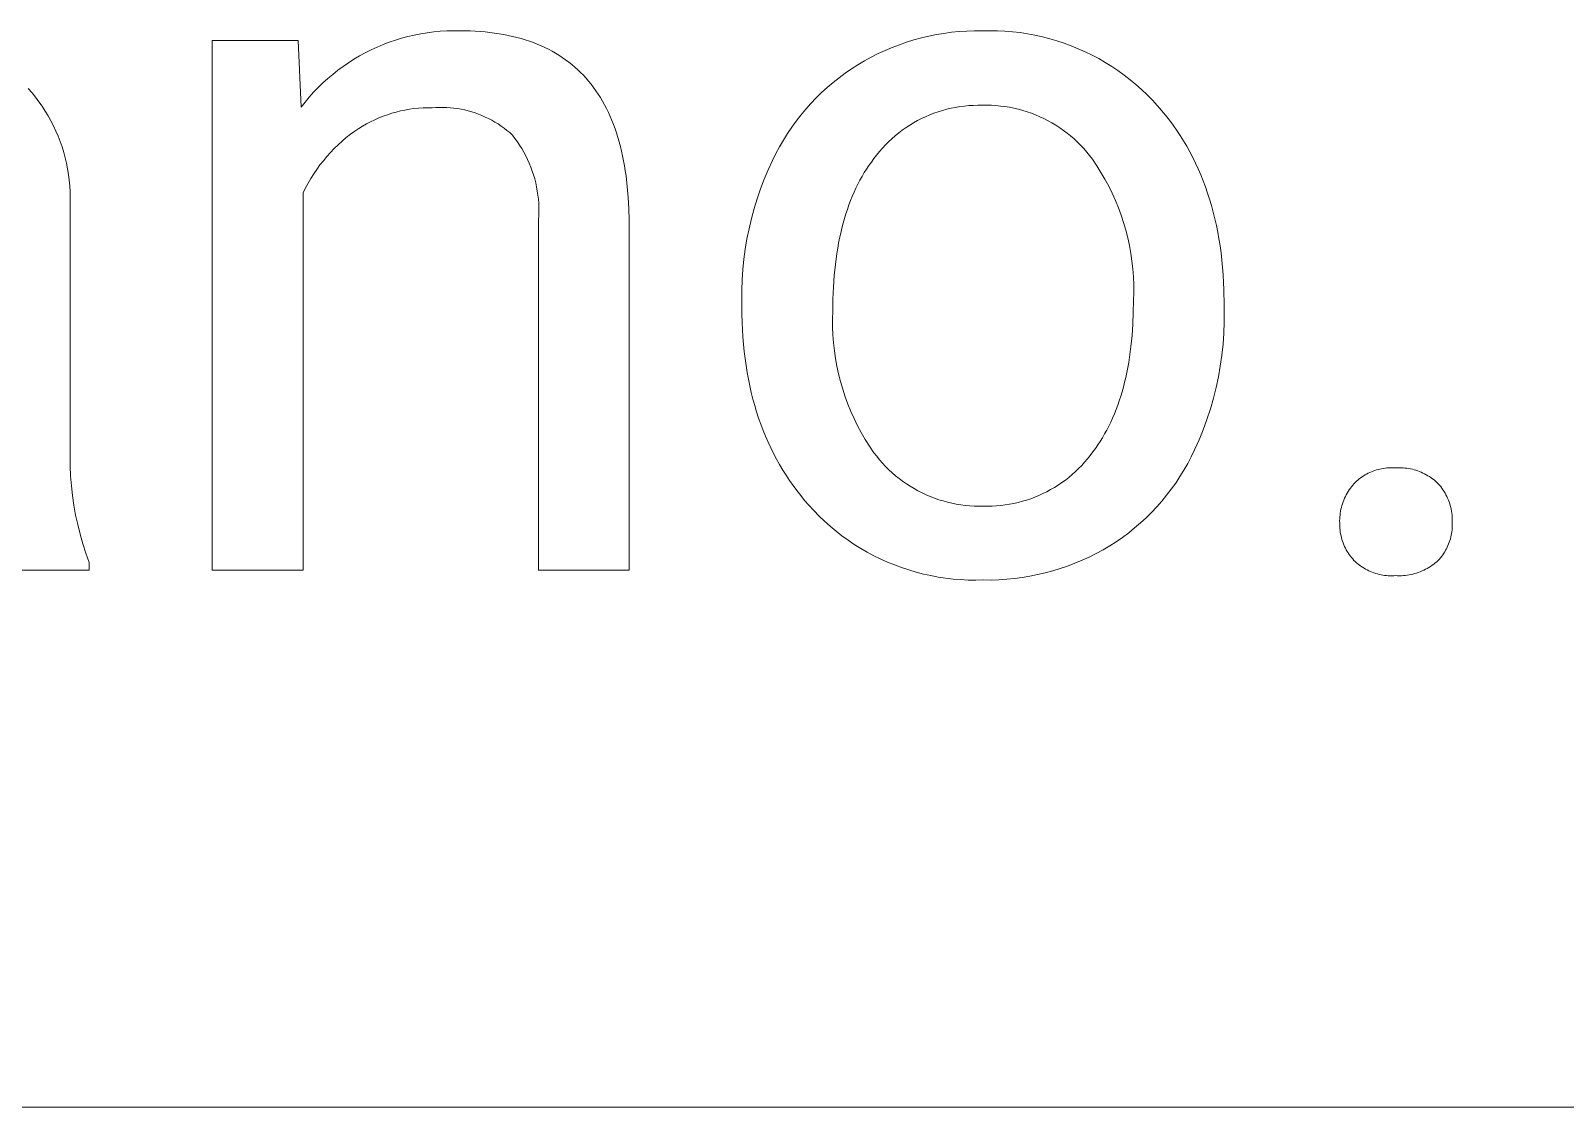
# Model space of a CAD drawing. Header units: millimetres. Extents: x -582 to 3448, y -204 to 2611.
# Drawn here: x 2352 to 2434.1, y 21 to 78.7 of the extents above; entities that cross this region are included whole.
import ezdxf

# ---------------------------------------------------------------- set-up
doc = ezdxf.new("R2010")
doc.units = ezdxf.units.MM
doc.header["$MEASUREMENT"] = 0
doc.layers.add('Domyślny', color=7, linetype='Continuous', true_color=0x000000)

msp = doc.modelspace()

# ---------------------------------------------------------------- linework, layer by layer
at = {"layer": 'Domyślny', "color": 18, "lineweight": 15, "true_color": 0x000000}
for p, q in [((2361.73, 49.801), (2361.73, 78.159)), ((2361.73, 78.159), (2366.32, 78.159)), ((2366.32, 78.159), (2366.481, 74.589)), ((2370.874, 77.944), (2371.201, 78.069)), ((2371.201, 78.069), (2371.532, 78.182)), ((2371.532, 78.182), (2371.866, 78.284)), ((2371.866, 78.284), (2372.204, 78.375)), ((2372.204, 78.375), (2372.545, 78.454)), ((2372.545, 78.454), (2372.888, 78.522)), ((2372.888, 78.522), (2373.233, 78.578)), ((2373.233, 78.578), (2373.58, 78.623)), ((2373.58, 78.623), (2373.928, 78.655)), ((2373.928, 78.655), (2374.277, 78.676)), ((2374.277, 78.676), (2374.627, 78.685)), ((2374.627, 78.685), (2374.976, 78.682)), ((2374.976, 78.682), (2375.255, 78.68)), ((2375.255, 78.68), (2375.53, 78.673)), ((2375.53, 78.673), (2375.8, 78.66)), ((2375.8, 78.66), (2376.066, 78.643)), ((2376.066, 78.643), (2376.328, 78.62)), ((2376.328, 78.62), (2376.585, 78.593)), ((2376.585, 78.593), (2376.838, 78.561)), ((2376.838, 78.561), (2377.086, 78.524)), ((2377.086, 78.524), (2377.33, 78.482)), ((2377.33, 78.482), (2377.569, 78.435)), ((2377.569, 78.435), (2377.805, 78.383)), ((2377.805, 78.383), (2378.036, 78.326)), ((2378.036, 78.326), (2378.262, 78.264)), ((2378.262, 78.264), (2378.484, 78.197)), ((2378.484, 78.197), (2378.702, 78.125)), ((2378.702, 78.125), (2378.915, 78.048)), ((2378.915, 78.048), (2379.124, 77.967)), ((2398.505, 77.94), (2398.894, 78.074)), ((2398.894, 78.074), (2399.287, 78.195)), ((2399.287, 78.195), (2399.683, 78.303)), ((2399.683, 78.303), (2400.084, 78.398)), ((2400.084, 78.398), (2400.487, 78.479)), ((2400.487, 78.479), (2400.893, 78.547)), ((2400.893, 78.547), (2401.3, 78.601)), ((2401.3, 78.601), (2401.709, 78.642)), ((2401.709, 78.642), (2402.12, 78.669)), ((2402.12, 78.669), (2402.531, 78.682)), ((2402.531, 78.682), (2402.942, 78.681)), ((2402.942, 78.681), (2403.348, 78.689)), ((2403.348, 78.689), (2403.753, 78.683)), ((2403.753, 78.683), (2404.158, 78.664)), ((2404.158, 78.664), (2404.562, 78.631)), ((2404.562, 78.631), (2404.965, 78.584)), ((2404.965, 78.584), (2405.366, 78.524)), ((2405.366, 78.524), (2405.764, 78.45)), ((2405.764, 78.45), (2406.16, 78.362)), ((2406.16, 78.362), (2406.553, 78.261)), ((2406.553, 78.261), (2406.942, 78.147)), ((2406.942, 78.147), (2407.327, 78.02)), ((2369.314, 77.159), (2369.615, 77.337)), ((2369.615, 77.337), (2369.922, 77.505)), ((2369.922, 77.505), (2370.234, 77.662)), ((2370.234, 77.662), (2370.552, 77.808)), ((2370.552, 77.808), (2370.874, 77.944)), ((2379.124, 77.967), (2379.329, 77.88)), ((2379.329, 77.88), (2379.529, 77.788)), ((2379.529, 77.788), (2379.725, 77.692)), ((2379.725, 77.692), (2379.916, 77.59)), ((2379.916, 77.59), (2380.104, 77.484)), ((2380.104, 77.484), (2380.286, 77.372)), ((2380.286, 77.372), (2380.465, 77.256)), ((2380.465, 77.256), (2380.639, 77.134)), ((2396.64, 77.078), (2397.001, 77.275)), ((2397.001, 77.275), (2397.368, 77.46)), ((2397.368, 77.46), (2397.742, 77.633)), ((2397.742, 77.633), (2398.121, 77.792)), ((2398.121, 77.792), (2398.505, 77.94)), ((2407.327, 78.02), (2407.707, 77.879)), ((2407.707, 77.879), (2408.083, 77.726)), ((2408.083, 77.726), (2408.453, 77.56)), ((2408.453, 77.56), (2408.817, 77.382)), ((2408.817, 77.382), (2409.175, 77.192)), ((2368.175, 76.349), (2368.449, 76.566)), ((2368.449, 76.566), (2368.731, 76.773)), ((2368.731, 76.773), (2369.019, 76.971)), ((2369.019, 76.971), (2369.314, 77.159)), ((2380.639, 77.134), (2380.809, 77.008)), ((2380.809, 77.008), (2380.974, 76.877)), ((2380.974, 76.877), (2381.135, 76.74)), ((2381.135, 76.74), (2381.292, 76.599)), ((2381.292, 76.599), (2381.444, 76.453)), ((2381.444, 76.453), (2381.592, 76.302)), ((2395.275, 76.172), (2395.604, 76.416)), ((2395.604, 76.416), (2395.941, 76.648)), ((2395.941, 76.648), (2396.286, 76.869)), ((2396.286, 76.869), (2396.64, 77.078)), ((2409.175, 77.192), (2409.526, 76.989)), ((2409.526, 76.989), (2409.87, 76.775)), ((2409.87, 76.775), (2410.207, 76.549)), ((2410.207, 76.549), (2410.536, 76.312)), ((2351.883, 75.596), (2352.082, 75.366)), ((2367.156, 75.392), (2367.398, 75.644)), ((2367.398, 75.644), (2367.649, 75.888)), ((2367.649, 75.888), (2367.908, 76.123)), ((2367.908, 76.123), (2368.175, 76.349)), ((2381.592, 76.302), (2381.735, 76.146)), ((2381.735, 76.146), (2381.875, 75.985)), ((2381.875, 75.985), (2382.009, 75.819)), ((2382.009, 75.819), (2382.14, 75.648)), ((2382.14, 75.648), (2382.266, 75.472)), ((2394.341, 75.375), (2394.644, 75.651)), ((2394.644, 75.651), (2394.955, 75.917)), ((2394.955, 75.917), (2395.275, 76.172)), ((2410.536, 76.312), (2410.856, 76.064)), ((2410.856, 76.064), (2411.168, 75.805)), ((2411.168, 75.805), (2411.471, 75.536)), ((2352.082, 75.366), (2352.272, 75.13)), ((2352.272, 75.13), (2352.454, 74.887)), ((2352.454, 74.887), (2352.628, 74.639)), ((2366.481, 74.589), (2366.697, 74.864)), ((2366.697, 74.864), (2366.922, 75.132)), ((2366.922, 75.132), (2367.156, 75.392)), ((2382.266, 75.472), (2382.388, 75.291)), ((2382.388, 75.291), (2382.505, 75.106)), ((2382.505, 75.106), (2382.618, 74.915)), ((2382.618, 74.915), (2382.727, 74.719)), ((2393.494, 74.486), (2393.766, 74.792)), ((2393.766, 74.792), (2394.049, 75.088)), ((2394.049, 75.088), (2394.341, 75.375)), ((2411.471, 75.536), (2411.765, 75.256)), ((2411.765, 75.256), (2412.049, 74.967)), ((2412.049, 74.967), (2412.323, 74.668)), ((2352.628, 74.639), (2352.793, 74.384)), ((2352.793, 74.384), (2352.949, 74.124)), ((2352.949, 74.124), (2353.097, 73.859)), ((2370.647, 74.017), (2370.424, 73.919)), ((2370.873, 74.108), (2370.647, 74.017)), ((2371.103, 74.19), (2370.873, 74.108)), ((2371.335, 74.265), (2371.103, 74.19)), ((2371.569, 74.331), (2371.335, 74.265)), ((2371.806, 74.389), (2371.569, 74.331)), ((2372.045, 74.439), (2371.806, 74.389)), ((2372.285, 74.481), (2372.045, 74.439)), ((2372.527, 74.514), (2372.285, 74.481)), ((2372.769, 74.539), (2372.527, 74.514)), ((2373.013, 74.555), (2372.769, 74.539)), ((2373.256, 74.563), (2373.013, 74.555)), ((2373.5, 74.562), (2373.256, 74.563)), ((2373.694, 74.576), (2373.5, 74.562)), ((2373.889, 74.583), (2373.694, 74.576)), ((2374.083, 74.583), (2373.889, 74.583)), ((2374.278, 74.576), (2374.083, 74.583)), ((2374.472, 74.563), (2374.278, 74.576)), ((2374.665, 74.543), (2374.472, 74.563)), ((2374.858, 74.516), (2374.665, 74.543)), ((2375.05, 74.483), (2374.858, 74.516)), ((2375.24, 74.443), (2375.05, 74.483)), ((2375.429, 74.396), (2375.24, 74.443)), ((2375.616, 74.343), (2375.429, 74.396)), ((2375.802, 74.284), (2375.616, 74.343)), ((2375.985, 74.218), (2375.802, 74.284)), ((2376.165, 74.145), (2375.985, 74.218)), ((2376.344, 74.067), (2376.165, 74.145)), ((2376.519, 73.982), (2376.344, 74.067)), ((2376.691, 73.892), (2376.519, 73.982)), ((2382.727, 74.719), (2382.832, 74.519)), ((2382.832, 74.519), (2382.932, 74.313)), ((2382.932, 74.313), (2383.027, 74.102)), ((2383.027, 74.102), (2383.119, 73.887)), ((2392.982, 73.847), (2393.233, 74.171)), ((2393.233, 74.171), (2393.494, 74.486)), ((2399.69, 73.983), (2399.477, 73.873)), ((2399.907, 74.085), (2399.69, 73.983)), ((2400.128, 74.18), (2399.907, 74.085)), ((2400.352, 74.267), (2400.128, 74.18)), ((2400.578, 74.346), (2400.352, 74.267)), ((2400.808, 74.418), (2400.578, 74.346)), ((2401.039, 74.481), (2400.808, 74.418)), ((2401.273, 74.537), (2401.039, 74.481)), ((2401.508, 74.584), (2401.273, 74.537)), ((2401.745, 74.623), (2401.508, 74.584)), ((2401.983, 74.654), (2401.745, 74.623)), ((2402.222, 74.677), (2401.983, 74.654)), ((2402.462, 74.691), (2402.222, 74.677)), ((2402.702, 74.697), (2402.462, 74.691)), ((2402.942, 74.695), (2402.702, 74.697)), ((2403.186, 74.698), (2402.942, 74.695)), ((2403.43, 74.692), (2403.186, 74.698)), ((2403.673, 74.678), (2403.43, 74.692)), ((2403.916, 74.656), (2403.673, 74.678)), ((2404.157, 74.625), (2403.916, 74.656)), ((2404.398, 74.586), (2404.157, 74.625)), ((2404.637, 74.539), (2404.398, 74.586)), ((2404.874, 74.483), (2404.637, 74.539)), ((2405.109, 74.419), (2404.874, 74.483)), ((2405.342, 74.347), (2405.109, 74.419)), ((2405.572, 74.267), (2405.342, 74.347)), ((2405.8, 74.179), (2405.572, 74.267)), ((2406.024, 74.083), (2405.8, 74.179)), ((2406.244, 73.98), (2406.024, 74.083)), ((2406.461, 73.869), (2406.244, 73.98)), ((2412.323, 74.668), (2412.544, 74.415)), ((2412.544, 74.415), (2412.757, 74.157)), ((2412.757, 74.157), (2412.963, 73.894)), ((2353.097, 73.859), (2353.235, 73.588)), ((2353.235, 73.588), (2353.363, 73.314)), ((2353.363, 73.314), (2353.482, 73.034)), ((2369.133, 73.142), (2368.905, 72.961)), ((2369.367, 73.314), (2369.133, 73.142)), ((2369.569, 73.45), (2369.367, 73.314)), ((2369.777, 73.578), (2369.569, 73.45)), ((2369.988, 73.699), (2369.777, 73.578)), ((2370.204, 73.813), (2369.988, 73.699)), ((2370.424, 73.919), (2370.204, 73.813)), ((2376.86, 73.795), (2376.691, 73.892)), ((2377.026, 73.693), (2376.86, 73.795)), ((2377.187, 73.585), (2377.026, 73.693)), ((2377.345, 73.472), (2377.187, 73.585)), ((2377.5, 73.353), (2377.345, 73.472)), ((2377.649, 73.229), (2377.5, 73.353)), ((2377.795, 73.099), (2377.649, 73.229)), ((2383.119, 73.887), (2383.206, 73.666)), ((2383.206, 73.666), (2383.289, 73.441)), ((2383.289, 73.441), (2383.367, 73.211)), ((2383.367, 73.211), (2383.441, 72.975)), ((2392.298, 72.827), (2392.515, 73.175)), ((2392.515, 73.175), (2392.742, 73.515)), ((2392.742, 73.515), (2392.982, 73.847)), ((2398.473, 73.216), (2398.287, 73.065)), ((2398.664, 73.361), (2398.473, 73.216)), ((2398.861, 73.5), (2398.664, 73.361)), ((2399.062, 73.631), (2398.861, 73.5)), ((2399.267, 73.755), (2399.062, 73.631)), ((2399.477, 73.873), (2399.267, 73.755)), ((2406.674, 73.751), (2406.461, 73.869)), ((2406.883, 73.625), (2406.674, 73.751)), ((2407.088, 73.492), (2406.883, 73.625)), ((2407.287, 73.352), (2407.088, 73.492)), ((2407.482, 73.206), (2407.287, 73.352)), ((2407.671, 73.052), (2407.482, 73.206)), ((2412.963, 73.894), (2413.163, 73.625)), ((2413.163, 73.625), (2413.355, 73.352)), ((2413.355, 73.352), (2413.54, 73.073)), ((2353.482, 73.034), (2353.592, 72.751)), ((2353.592, 72.751), (2353.691, 72.465)), ((2353.691, 72.465), (2353.781, 72.175)), ((2368.259, 72.375), (2368.058, 72.166)), ((2368.468, 72.578), (2368.259, 72.375)), ((2368.683, 72.773), (2368.468, 72.578)), ((2368.905, 72.961), (2368.683, 72.773)), ((2377.93, 72.925), (2377.795, 73.099)), ((2378.059, 72.746), (2377.93, 72.925)), ((2378.182, 72.562), (2378.059, 72.746)), ((2378.299, 72.374), (2378.182, 72.562)), ((2378.409, 72.183), (2378.299, 72.374)), ((2383.441, 72.975), (2383.511, 72.735)), ((2383.511, 72.735), (2383.576, 72.49)), ((2383.576, 72.49), (2383.637, 72.24)), ((2391.902, 72.111), (2392.094, 72.472)), ((2392.094, 72.472), (2392.298, 72.827)), ((2397.597, 72.397), (2397.44, 72.215)), ((2397.761, 72.572), (2397.597, 72.397)), ((2397.93, 72.743), (2397.761, 72.572)), ((2398.106, 72.907), (2397.93, 72.743)), ((2398.287, 73.065), (2398.106, 72.907)), ((2407.855, 72.893), (2407.671, 73.052)), ((2408.034, 72.727), (2407.855, 72.893)), ((2408.206, 72.555), (2408.034, 72.727)), ((2408.373, 72.377), (2408.206, 72.555)), ((2408.533, 72.193), (2408.373, 72.377)), ((2413.54, 73.073), (2413.718, 72.789)), ((2413.718, 72.789), (2413.889, 72.499)), ((2413.889, 72.499), (2414.053, 72.205)), ((2353.781, 72.175), (2353.86, 71.882)), ((2353.86, 71.882), (2353.93, 71.587)), ((2353.93, 71.587), (2353.989, 71.289)), ((2367.496, 71.499), (2367.324, 71.264)), ((2367.676, 71.727), (2367.496, 71.499)), ((2367.863, 71.95), (2367.676, 71.727)), ((2368.058, 72.166), (2367.863, 71.95)), ((2378.512, 71.988), (2378.409, 72.183)), ((2378.609, 71.789), (2378.512, 71.988)), ((2378.699, 71.587), (2378.609, 71.789)), ((2378.782, 71.382), (2378.699, 71.587)), ((2383.637, 72.24), (2383.694, 71.985)), ((2383.694, 71.985), (2383.746, 71.724)), ((2383.746, 71.724), (2383.794, 71.459)), ((2383.794, 71.459), (2383.837, 71.189)), ((2391.491, 71.24), (2391.723, 71.743)), ((2391.723, 71.743), (2391.902, 72.111)), ((2396.879, 71.472), (2396.752, 71.282)), ((2397.01, 71.657), (2396.879, 71.472)), ((2397.145, 71.837), (2397.01, 71.657)), ((2397.289, 72.028), (2397.145, 71.837)), ((2397.44, 72.215), (2397.289, 72.028)), ((2408.687, 72.004), (2408.533, 72.193)), ((2408.834, 71.81), (2408.687, 72.004)), ((2409.071, 71.46), (2408.834, 71.81)), ((2409.296, 71.103), (2409.071, 71.46)), ((2414.053, 72.205), (2414.21, 71.905)), ((2414.21, 71.905), (2414.36, 71.6)), ((2414.36, 71.6), (2414.503, 71.29)), ((2353.989, 71.289), (2354.038, 70.99)), ((2354.038, 70.99), (2354.077, 70.689)), ((2354.077, 70.689), (2354.105, 70.387)), ((2367.005, 70.779), (2366.858, 70.528)), ((2367.161, 71.024), (2367.005, 70.779)), ((2367.324, 71.264), (2367.161, 71.024)), ((2378.857, 71.175), (2378.782, 71.382)), ((2378.926, 70.965), (2378.857, 71.175)), ((2378.987, 70.752), (2378.926, 70.965)), ((2379.041, 70.538), (2378.987, 70.752)), ((2383.837, 71.189), (2383.877, 70.914)), ((2383.877, 70.914), (2383.942, 70.35)), ((2391.077, 70.213), (2391.275, 70.73)), ((2391.275, 70.73), (2391.491, 71.24)), ((2396.398, 70.684), (2396.289, 70.475)), ((2396.512, 70.889), (2396.398, 70.684)), ((2396.63, 71.088), (2396.512, 70.889)), ((2396.752, 71.282), (2396.63, 71.088)), ((2409.509, 70.737), (2409.296, 71.103)), ((2409.708, 70.365), (2409.509, 70.737)), ((2414.503, 71.29), (2414.638, 70.975)), ((2414.638, 70.975), (2414.767, 70.654)), ((2414.767, 70.654), (2414.889, 70.329)), ((2354.105, 70.387), (2354.123, 70.084)), ((2354.123, 70.084), (2354.131, 69.781)), ((2366.719, 70.273), (2366.589, 70.013)), ((2366.589, 70.013), (2366.589, 49.801)), ((2366.858, 70.528), (2366.719, 70.273)), ((2379.088, 70.322), (2379.041, 70.538)), ((2379.127, 70.105), (2379.088, 70.322)), ((2379.159, 69.886), (2379.127, 70.105)), ((2379.183, 69.667), (2379.159, 69.886)), ((2383.942, 70.35), (2383.991, 69.765)), ((2390.896, 69.69), (2391.077, 70.213)), ((2395.986, 69.819), (2395.893, 69.59)), ((2396.083, 70.042), (2395.986, 69.819)), ((2396.184, 70.261), (2396.083, 70.042)), ((2396.289, 70.475), (2396.184, 70.261)), ((2409.895, 69.986), (2409.708, 70.365)), ((2410.068, 69.6), (2409.895, 69.986)), ((2414.889, 70.329), (2415.004, 69.998)), ((2415.004, 69.998), (2415.112, 69.662)), ((2354.131, 69.781), (2354.128, 69.477)), ((2354.128, 69.477), (2354.128, 56.432)), ((2379.2, 69.446), (2379.183, 69.667)), ((2379.209, 69.226), (2379.2, 69.446)), ((2379.204, 68.784), (2379.21, 69.005)), ((2379.21, 69.005), (2379.209, 69.226)), ((2383.991, 69.765), (2384.022, 69.161)), ((2384.022, 69.161), (2384.035, 68.536)), ((2390.587, 68.627), (2390.733, 69.161)), ((2390.733, 69.161), (2390.896, 69.69)), ((2395.721, 69.118), (2395.642, 68.875)), ((2395.805, 69.357), (2395.721, 69.118)), ((2395.893, 69.59), (2395.805, 69.357)), ((2410.228, 69.209), (2410.068, 69.6)), ((2410.374, 68.813), (2410.228, 69.209)), ((2415.112, 69.662), (2415.213, 69.321)), ((2415.213, 69.321), (2415.307, 68.974)), ((2379.191, 68.563), (2379.204, 68.784)), ((2379.191, 49.801), (2379.191, 68.563)), ((2384.035, 68.536), (2384.035, 49.801)), ((2390.459, 68.088), (2390.587, 68.627)), ((2395.496, 68.374), (2395.429, 68.116)), ((2395.567, 68.627), (2395.496, 68.374)), ((2395.642, 68.875), (2395.567, 68.627)), ((2410.506, 68.411), (2410.374, 68.813)), ((2410.624, 68.006), (2410.506, 68.411)), ((2415.307, 68.974), (2415.393, 68.623)), ((2415.393, 68.623), (2415.473, 68.266)), ((2415.473, 68.266), (2415.546, 67.904)), ((2390.257, 66.999), (2390.349, 67.545)), ((2390.349, 67.545), (2390.459, 68.088)), ((2395.308, 67.586), (2395.254, 67.313)), ((2395.366, 67.853), (2395.308, 67.586)), ((2395.429, 68.116), (2395.366, 67.853)), ((2410.727, 67.596), (2410.624, 68.006)), ((2410.817, 67.183), (2410.727, 67.596)), ((2415.546, 67.904), (2415.612, 67.537)), ((2415.612, 67.537), (2415.671, 67.165)), ((2390.183, 66.451), (2390.257, 66.999)), ((2395.159, 66.754), (2395.082, 66.175)), ((2395.205, 67.036), (2395.159, 66.754)), ((2395.254, 67.313), (2395.205, 67.036)), ((2410.892, 66.767), (2410.817, 67.183)), ((2410.952, 66.349), (2410.892, 66.767)), ((2415.671, 67.165), (2415.723, 66.787)), ((2415.723, 66.787), (2415.768, 66.404)), ((2390.091, 65.347), (2390.128, 65.9)), ((2390.128, 65.9), (2390.183, 66.451)), ((2395.082, 66.175), (2395.021, 65.576)), ((2410.998, 65.929), (2410.952, 66.349)), ((2411.029, 65.508), (2410.998, 65.929)), ((2415.768, 66.404), (2415.807, 66.016)), ((2415.807, 66.016), (2415.838, 65.623)), ((2390.072, 64.794), (2390.091, 65.347)), ((2394.978, 64.958), (2394.952, 64.321)), ((2395.021, 65.576), (2394.978, 64.958)), ((2411.046, 65.085), (2411.029, 65.508)), ((2411.048, 64.663), (2411.046, 65.085)), ((2415.838, 65.623), (2415.862, 65.225)), ((2415.862, 65.225), (2415.879, 64.821)), ((2390.072, 64.241), (2390.072, 64.794)), ((2390.072, 63.905), (2390.072, 64.241)), ((2394.952, 64.321), (2394.944, 63.663)), ((2411.027, 63.598), (2411.035, 64.241)), ((2411.035, 64.241), (2411.048, 64.663)), ((2415.879, 64.821), (2415.893, 63.999)), ((2390.075, 63.494), (2390.072, 63.905)), ((2390.086, 63.088), (2390.075, 63.494)), ((2394.944, 63.663), (2394.93, 63.241)), ((2411.001, 62.974), (2411.027, 63.598)), ((2415.893, 63.663), (2415.892, 63.075)), ((2415.893, 63.999), (2415.893, 63.663)), ((2390.104, 62.687), (2390.086, 63.088)), ((2390.128, 62.291), (2390.104, 62.687)), ((2394.93, 63.241), (2394.932, 62.819)), ((2394.932, 62.819), (2394.948, 62.396)), ((2410.96, 62.367), (2411.001, 62.974)), ((2415.87, 62.487), (2415.827, 61.899)), ((2415.892, 63.075), (2415.87, 62.487)), ((2390.16, 61.9), (2390.128, 62.291)), ((2390.199, 61.515), (2390.16, 61.9)), ((2394.948, 62.396), (2394.979, 61.975)), ((2394.979, 61.975), (2395.025, 61.555)), ((2410.825, 61.209), (2410.901, 61.779)), ((2410.901, 61.779), (2410.96, 62.367)), ((2415.827, 61.899), (2415.765, 61.314)), ((2390.245, 61.134), (2390.199, 61.515)), ((2390.298, 60.759), (2390.245, 61.134)), ((2395.025, 61.555), (2395.085, 61.137)), ((2395.085, 61.137), (2395.16, 60.721)), ((2410.733, 60.658), (2410.781, 60.931)), ((2410.781, 60.931), (2410.825, 61.209)), ((2415.765, 61.314), (2415.682, 60.731)), ((2390.358, 60.389), (2390.298, 60.759)), ((2390.425, 60.024), (2390.358, 60.389)), ((2390.498, 59.665), (2390.425, 60.024)), ((2395.16, 60.721), (2395.25, 60.308)), ((2395.25, 60.308), (2395.354, 59.898)), ((2410.562, 59.864), (2410.623, 60.124)), ((2410.623, 60.124), (2410.68, 60.389)), ((2410.68, 60.389), (2410.733, 60.658)), ((2415.579, 60.152), (2415.456, 59.576)), ((2415.682, 60.731), (2415.579, 60.152)), ((2390.579, 59.31), (2390.498, 59.665)), ((2390.667, 58.961), (2390.579, 59.31)), ((2395.354, 59.898), (2395.472, 59.492)), ((2395.472, 59.492), (2395.604, 59.091)), ((2410.353, 59.111), (2410.427, 59.358)), ((2410.427, 59.358), (2410.496, 59.609)), ((2410.496, 59.609), (2410.562, 59.864)), ((2415.456, 59.576), (2415.314, 59.005)), ((2390.762, 58.616), (2390.667, 58.961)), ((2390.864, 58.277), (2390.762, 58.616)), ((2395.604, 59.091), (2395.75, 58.694)), ((2395.75, 58.694), (2395.909, 58.303)), ((2410.013, 58.171), (2410.105, 58.399)), ((2410.105, 58.399), (2410.192, 58.632)), ((2410.192, 58.632), (2410.274, 58.869)), ((2410.274, 58.869), (2410.353, 59.111)), ((2415.151, 58.439), (2414.97, 57.879)), ((2415.314, 59.005), (2415.151, 58.439)), ((2390.973, 57.943), (2390.864, 58.277)), ((2391.089, 57.614), (2390.973, 57.943)), ((2391.211, 57.29), (2391.089, 57.614)), ((2395.909, 58.303), (2396.083, 57.918)), ((2396.083, 57.918), (2396.269, 57.539)), ((2396.269, 57.539), (2396.469, 57.166)), ((2409.605, 57.302), (2409.713, 57.513)), ((2409.713, 57.513), (2409.818, 57.728)), ((2409.818, 57.728), (2409.918, 57.947)), ((2409.918, 57.947), (2410.013, 58.171)), ((2414.97, 57.879), (2414.768, 57.326)), ((2391.341, 56.971), (2391.211, 57.29)), ((2391.478, 56.658), (2391.341, 56.971)), ((2396.469, 57.166), (2396.682, 56.801)), ((2396.682, 56.801), (2396.907, 56.444)), ((2409.126, 56.506), (2409.252, 56.698)), ((2409.252, 56.698), (2409.374, 56.895)), ((2409.374, 56.895), (2409.492, 57.096)), ((2409.492, 57.096), (2409.605, 57.302)), ((2414.548, 56.78), (2414.31, 56.242)), ((2414.768, 57.326), (2414.548, 56.78)), ((2354.128, 56.432), (2354.117, 55.905)), ((2354.117, 55.905), (2354.124, 55.377)), ((2391.621, 56.349), (2391.478, 56.658)), ((2391.772, 56.046), (2391.621, 56.349)), ((2391.929, 55.747), (2391.772, 56.046)), ((2396.907, 56.444), (2397.145, 56.094)), ((2397.145, 56.094), (2397.291, 55.901)), ((2397.291, 55.901), (2397.443, 55.714)), ((2408.575, 55.762), (2408.721, 55.946)), ((2408.721, 55.946), (2408.861, 56.134)), ((2408.861, 56.134), (2408.996, 56.318)), ((2408.996, 56.318), (2409.126, 56.506)), ((2414.131, 55.874), (2413.94, 55.513)), ((2414.31, 56.242), (2414.131, 55.874)), ((2354.124, 55.377), (2354.148, 54.849)), ((2392.093, 55.454), (2391.929, 55.747)), ((2392.264, 55.166), (2392.093, 55.454)), ((2392.442, 54.882), (2392.264, 55.166)), ((2397.443, 55.714), (2397.603, 55.532)), ((2397.603, 55.532), (2397.768, 55.355)), ((2397.768, 55.355), (2397.939, 55.184)), ((2397.939, 55.184), (2398.117, 55.019)), ((2407.755, 54.922), (2407.93, 55.079)), ((2407.93, 55.079), (2408.1, 55.241)), ((2408.1, 55.241), (2408.264, 55.41)), ((2408.264, 55.41), (2408.422, 55.583)), ((2408.422, 55.583), (2408.575, 55.762)), ((2413.737, 55.158), (2413.522, 54.81)), ((2413.94, 55.513), (2413.737, 55.158)), ((2423.596, 54.993), (2423.681, 55.034)), ((2423.681, 55.034), (2423.768, 55.072)), ((2423.768, 55.072), (2423.856, 55.107)), ((2423.856, 55.107), (2423.945, 55.139)), ((2423.945, 55.139), (2424.035, 55.168)), ((2424.035, 55.168), (2424.126, 55.194)), ((2424.126, 55.194), (2424.218, 55.217)), ((2424.218, 55.217), (2424.311, 55.237)), ((2424.311, 55.237), (2424.404, 55.253)), ((2424.404, 55.253), (2424.498, 55.267)), ((2424.498, 55.267), (2424.592, 55.277)), ((2424.592, 55.277), (2424.686, 55.284)), ((2424.686, 55.284), (2424.781, 55.288)), ((2424.781, 55.288), (2424.876, 55.288)), ((2424.876, 55.288), (2424.97, 55.285)), ((2424.97, 55.285), (2425.065, 55.28)), ((2425.065, 55.28), (2425.165, 55.285)), ((2425.165, 55.285), (2425.265, 55.286)), ((2425.265, 55.286), (2425.365, 55.285)), ((2425.365, 55.285), (2425.466, 55.28)), ((2425.466, 55.28), (2425.566, 55.271)), ((2425.566, 55.271), (2425.665, 55.259)), ((2425.665, 55.259), (2425.764, 55.244)), ((2425.764, 55.244), (2425.863, 55.226)), ((2425.863, 55.226), (2425.961, 55.204)), ((2425.961, 55.204), (2426.058, 55.179)), ((2426.058, 55.179), (2426.154, 55.15)), ((2426.154, 55.15), (2426.249, 55.118)), ((2426.249, 55.118), (2426.343, 55.084)), ((2426.343, 55.084), (2426.436, 55.046)), ((2426.436, 55.046), (2426.527, 55.004)), ((2354.148, 54.849), (2354.189, 54.323)), ((2354.189, 54.323), (2354.248, 53.798)), ((2392.627, 54.604), (2392.442, 54.882)), ((2392.819, 54.331), (2392.627, 54.604)), ((2393.018, 54.063), (2392.819, 54.331)), ((2398.117, 55.019), (2398.299, 54.861)), ((2398.299, 54.861), (2398.488, 54.709)), ((2398.488, 54.709), (2398.681, 54.563)), ((2398.681, 54.563), (2398.879, 54.425)), ((2398.879, 54.425), (2399.082, 54.293)), ((2399.082, 54.293), (2399.29, 54.168)), ((2406.603, 54.115), (2406.806, 54.233)), ((2406.806, 54.233), (2407.005, 54.358)), ((2407.005, 54.358), (2407.2, 54.489)), ((2407.2, 54.489), (2407.39, 54.627)), ((2407.39, 54.627), (2407.575, 54.772)), ((2407.575, 54.772), (2407.755, 54.922)), ((2413.295, 54.47), (2413.057, 54.137)), ((2413.522, 54.81), (2413.295, 54.47)), ((2422.643, 54.191), (2422.705, 54.274)), ((2422.705, 54.274), (2422.769, 54.355)), ((2422.769, 54.355), (2422.837, 54.434)), ((2422.837, 54.434), (2422.904, 54.501)), ((2422.904, 54.501), (2422.973, 54.566)), ((2422.973, 54.566), (2423.044, 54.628)), ((2423.044, 54.628), (2423.117, 54.688)), ((2423.117, 54.688), (2423.193, 54.746)), ((2423.193, 54.746), (2423.27, 54.801)), ((2423.27, 54.801), (2423.349, 54.853)), ((2423.349, 54.853), (2423.43, 54.902)), ((2423.43, 54.902), (2423.512, 54.949)), ((2423.512, 54.949), (2423.596, 54.993)), ((2426.527, 55.004), (2426.617, 54.96)), ((2426.617, 54.96), (2426.706, 54.913)), ((2426.706, 54.913), (2426.793, 54.863)), ((2426.793, 54.863), (2426.878, 54.81)), ((2426.878, 54.81), (2426.961, 54.754)), ((2426.961, 54.754), (2427.042, 54.695)), ((2427.042, 54.695), (2427.122, 54.634)), ((2427.122, 54.634), (2427.199, 54.57)), ((2427.199, 54.57), (2427.274, 54.503)), ((2427.274, 54.503), (2427.346, 54.434)), ((2427.346, 54.434), (2427.414, 54.356)), ((2427.414, 54.356), (2427.479, 54.275)), ((2427.479, 54.275), (2427.541, 54.192)), ((2354.248, 53.798), (2354.324, 53.276)), ((2393.224, 53.8), (2393.018, 54.063)), ((2393.436, 53.542), (2393.224, 53.8)), ((2393.655, 53.289), (2393.436, 53.542)), ((2399.29, 54.168), (2399.501, 54.051)), ((2399.501, 54.051), (2399.717, 53.941)), ((2399.717, 53.941), (2399.936, 53.839)), ((2399.936, 53.839), (2400.158, 53.744)), ((2400.158, 53.744), (2400.384, 53.657)), ((2400.384, 53.657), (2400.613, 53.578)), ((2400.613, 53.578), (2400.844, 53.507)), ((2400.844, 53.507), (2401.078, 53.444)), ((2401.078, 53.444), (2401.313, 53.389)), ((2401.313, 53.389), (2401.551, 53.342)), ((2404.63, 53.378), (2404.859, 53.43)), ((2404.859, 53.43), (2405.087, 53.489)), ((2405.087, 53.489), (2405.312, 53.556)), ((2405.312, 53.556), (2405.534, 53.631)), ((2405.534, 53.631), (2405.755, 53.713)), ((2405.755, 53.713), (2405.972, 53.803)), ((2405.972, 53.803), (2406.186, 53.9)), ((2406.186, 53.9), (2406.396, 54.004)), ((2406.396, 54.004), (2406.603, 54.115)), ((2412.548, 53.498), (2412.277, 53.191)), ((2412.808, 53.813), (2412.548, 53.498)), ((2413.057, 54.137), (2412.808, 53.813)), ((2422.222, 53.362), (2422.256, 53.46)), ((2422.256, 53.46), (2422.293, 53.557)), ((2422.293, 53.557), (2422.334, 53.652)), ((2422.334, 53.652), (2422.377, 53.746)), ((2422.377, 53.746), (2422.424, 53.839)), ((2422.424, 53.839), (2422.474, 53.93)), ((2422.474, 53.93), (2422.528, 54.019)), ((2422.528, 54.019), (2422.584, 54.106)), ((2422.584, 54.106), (2422.643, 54.191)), ((2427.541, 54.192), (2427.6, 54.107)), ((2427.6, 54.107), (2427.656, 54.019)), ((2427.656, 54.019), (2427.709, 53.93)), ((2427.709, 53.93), (2427.758, 53.839)), ((2427.758, 53.839), (2427.805, 53.747)), ((2427.805, 53.747), (2427.848, 53.653)), ((2427.848, 53.653), (2427.889, 53.557)), ((2427.889, 53.557), (2427.925, 53.46)), ((2427.925, 53.46), (2427.959, 53.362)), ((2354.324, 53.276), (2354.417, 52.756)), ((2354.417, 52.756), (2354.527, 52.24)), ((2393.928, 52.991), (2393.655, 53.289)), ((2394.21, 52.702), (2393.928, 52.991)), ((2394.502, 52.423), (2394.21, 52.702)), ((2401.551, 53.342), (2401.79, 53.303)), ((2401.79, 53.303), (2402.03, 53.273)), ((2402.03, 53.273), (2402.271, 53.251)), ((2402.271, 53.251), (2402.512, 53.238)), ((2402.512, 53.238), (2402.754, 53.232)), ((2402.754, 53.232), (2402.996, 53.236)), ((2402.996, 53.236), (2403.231, 53.232)), ((2403.231, 53.232), (2403.466, 53.237)), ((2403.466, 53.237), (2403.7, 53.249)), ((2403.7, 53.249), (2403.934, 53.269)), ((2403.934, 53.269), (2404.167, 53.298)), ((2404.167, 53.298), (2404.4, 53.334)), ((2404.4, 53.334), (2404.63, 53.378)), ((2411.706, 52.606), (2411.405, 52.329)), ((2411.996, 52.894), (2411.706, 52.606)), ((2412.277, 53.191), (2411.996, 52.894)), ((2422.074, 52.548), (2422.08, 52.651)), ((2422.08, 52.651), (2422.09, 52.755)), ((2422.09, 52.755), (2422.103, 52.858)), ((2422.103, 52.858), (2422.12, 52.96)), ((2422.12, 52.96), (2422.14, 53.062)), ((2422.14, 53.062), (2422.164, 53.163)), ((2422.164, 53.163), (2422.191, 53.263)), ((2422.191, 53.263), (2422.222, 53.362)), ((2427.959, 53.362), (2427.988, 53.263)), ((2427.988, 53.263), (2428.015, 53.163)), ((2428.015, 53.163), (2428.038, 53.062)), ((2428.038, 53.062), (2428.057, 52.96)), ((2428.057, 52.96), (2428.073, 52.857)), ((2428.073, 52.857), (2428.085, 52.754)), ((2428.085, 52.754), (2428.094, 52.651)), ((2428.094, 52.651), (2428.099, 52.548)), ((2354.527, 52.24), (2354.654, 51.727)), ((2394.804, 52.154), (2394.502, 52.423)), ((2395.114, 51.895), (2394.804, 52.154)), ((2395.433, 51.647), (2395.114, 51.895)), ((2410.778, 51.805), (2410.451, 51.559)), ((2411.096, 52.062), (2410.778, 51.805)), ((2411.405, 52.329), (2411.096, 52.062)), ((2422.071, 52.444), (2422.074, 52.548)), ((2422.072, 52.341), (2422.071, 52.444)), ((2422.072, 52.24), (2422.072, 52.341)), ((2422.075, 52.14), (2422.072, 52.24)), ((2422.082, 52.04), (2422.075, 52.14)), ((2422.092, 51.94), (2422.082, 52.04)), ((2422.106, 51.841), (2422.092, 51.94)), ((2422.123, 51.742), (2422.106, 51.841)), ((2428.059, 51.768), (2428.041, 51.674)), ((2428.073, 51.862), (2428.059, 51.768)), ((2428.085, 51.958), (2428.073, 51.862)), ((2428.093, 52.053), (2428.085, 51.958)), ((2428.098, 52.149), (2428.093, 52.053)), ((2428.1, 52.444), (2428.098, 52.341)), ((2428.098, 52.341), (2428.099, 52.245)), ((2428.099, 52.245), (2428.098, 52.149)), ((2428.099, 52.548), (2428.1, 52.444)), ((2354.654, 51.727), (2354.797, 51.219)), ((2354.797, 51.219), (2354.958, 50.716)), ((2395.76, 51.41), (2395.433, 51.647)), ((2396.095, 51.185), (2395.76, 51.41)), ((2396.438, 50.971), (2396.095, 51.185)), ((2396.788, 50.768), (2396.438, 50.971)), ((2409.773, 51.102), (2409.412, 50.891)), ((2410.116, 51.325), (2409.773, 51.102)), ((2410.451, 51.559), (2410.116, 51.325)), ((2422.144, 51.644), (2422.123, 51.742)), ((2422.168, 51.546), (2422.144, 51.644)), ((2422.195, 51.45), (2422.168, 51.546)), ((2422.226, 51.354), (2422.195, 51.45)), ((2422.26, 51.26), (2422.226, 51.354)), ((2422.297, 51.167), (2422.26, 51.26)), ((2422.338, 51.075), (2422.297, 51.167)), ((2422.381, 50.985), (2422.338, 51.075)), ((2422.428, 50.896), (2422.381, 50.985)), ((2427.786, 50.953), (2427.74, 50.869)), ((2427.828, 51.039), (2427.786, 50.953)), ((2427.868, 51.126), (2427.828, 51.039)), ((2427.904, 51.215), (2427.868, 51.126)), ((2427.938, 51.305), (2427.904, 51.215)), ((2427.968, 51.395), (2427.938, 51.305)), ((2427.995, 51.487), (2427.968, 51.395)), ((2428.02, 51.58), (2427.995, 51.487)), ((2428.041, 51.674), (2428.02, 51.58)), ((2354.958, 50.716), (2355.134, 50.219)), ((2355.134, 50.219), (2355.134, 49.803)), ((2397.144, 50.578), (2396.788, 50.768)), ((2397.506, 50.4), (2397.144, 50.578)), ((2397.875, 50.234), (2397.506, 50.4)), ((2398.249, 50.081), (2397.875, 50.234)), ((2407.902, 50.172), (2407.511, 50.024)), ((2408.288, 50.333), (2407.902, 50.172)), ((2408.669, 50.507), (2408.288, 50.333)), ((2409.043, 50.693), (2408.669, 50.507)), ((2409.412, 50.891), (2409.043, 50.693)), ((2422.478, 50.809), (2422.428, 50.896)), ((2422.531, 50.724), (2422.478, 50.809)), ((2422.586, 50.64), (2422.531, 50.724)), ((2422.645, 50.559), (2422.586, 50.64)), ((2422.706, 50.479), (2422.645, 50.559)), ((2422.77, 50.402), (2422.706, 50.479)), ((2422.837, 50.327), (2422.77, 50.402)), ((2422.908, 50.26), (2422.837, 50.327)), ((2422.981, 50.195), (2422.908, 50.26)), ((2423.056, 50.132), (2422.981, 50.195)), ((2423.134, 50.072), (2423.056, 50.132)), ((2427.108, 50.126), (2427.025, 50.065)), ((2427.19, 50.191), (2427.108, 50.126)), ((2427.269, 50.258), (2427.19, 50.191)), ((2427.346, 50.327), (2427.269, 50.258)), ((2427.41, 50.399), (2427.346, 50.327)), ((2427.472, 50.472), (2427.41, 50.399)), ((2427.531, 50.548), (2427.472, 50.472)), ((2427.587, 50.625), (2427.531, 50.548)), ((2427.641, 50.705), (2427.587, 50.625)), ((2427.692, 50.786), (2427.641, 50.705)), ((2427.74, 50.869), (2427.692, 50.786)), ((2355.134, 49.803), (2350.048, 49.803)), ((2366.589, 49.801), (2361.73, 49.801)), ((2384.035, 49.801), (2379.191, 49.801)), ((2398.628, 49.94), (2398.249, 50.081)), ((2399.011, 49.813), (2398.628, 49.94)), ((2399.399, 49.699), (2399.011, 49.813)), ((2399.79, 49.598), (2399.399, 49.699)), ((2400.184, 49.51), (2399.79, 49.598)), ((2400.581, 49.436), (2400.184, 49.51)), ((2400.981, 49.375), (2400.581, 49.436)), ((2401.382, 49.328), (2400.981, 49.375)), ((2401.785, 49.295), (2401.382, 49.328)), ((2402.188, 49.275), (2401.785, 49.295)), ((2403.832, 49.29), (2403.414, 49.276)), ((2404.25, 49.317), (2403.832, 49.29)), ((2404.666, 49.358), (2404.25, 49.317)), ((2405.081, 49.413), (2404.666, 49.358)), ((2405.494, 49.481), (2405.081, 49.413)), ((2405.904, 49.563), (2405.494, 49.481)), ((2406.311, 49.658), (2405.904, 49.563)), ((2406.715, 49.767), (2406.311, 49.658)), ((2407.115, 49.889), (2406.715, 49.767)), ((2407.511, 50.024), (2407.115, 49.889)), ((2423.213, 50.015), (2423.134, 50.072)), ((2423.294, 49.96), (2423.213, 50.015)), ((2423.377, 49.909), (2423.294, 49.96)), ((2423.462, 49.86), (2423.377, 49.909)), ((2423.548, 49.814), (2423.462, 49.86)), ((2423.636, 49.771), (2423.548, 49.814)), ((2423.726, 49.731), (2423.636, 49.771)), ((2423.816, 49.694), (2423.726, 49.731)), ((2423.908, 49.66), (2423.816, 49.694)), ((2424.001, 49.63), (2423.908, 49.66)), ((2424.095, 49.602), (2424.001, 49.63)), ((2424.19, 49.578), (2424.095, 49.602)), ((2424.286, 49.557), (2424.19, 49.578)), ((2424.382, 49.54), (2424.286, 49.557)), ((2424.479, 49.525), (2424.382, 49.54)), ((2424.576, 49.514), (2424.479, 49.525)), ((2424.674, 49.506), (2424.576, 49.514)), ((2424.771, 49.502), (2424.674, 49.506)), ((2424.869, 49.501), (2424.771, 49.502)), ((2424.967, 49.503), (2424.869, 49.501)), ((2425.065, 49.509), (2424.967, 49.503)), ((2425.169, 49.504), (2425.065, 49.509)), ((2425.272, 49.503), (2425.169, 49.504)), ((2425.376, 49.505), (2425.272, 49.503)), ((2425.48, 49.511), (2425.376, 49.505)), ((2425.583, 49.52), (2425.48, 49.511)), ((2425.686, 49.533), (2425.583, 49.52)), ((2425.789, 49.549), (2425.686, 49.533)), ((2425.891, 49.569), (2425.789, 49.549)), ((2425.992, 49.592), (2425.891, 49.569)), ((2426.092, 49.619), (2425.992, 49.592)), ((2426.192, 49.649), (2426.092, 49.619)), ((2426.29, 49.682), (2426.192, 49.649)), ((2426.387, 49.719), (2426.29, 49.682)), ((2426.483, 49.759), (2426.387, 49.719)), ((2426.578, 49.802), (2426.483, 49.759)), ((2426.67, 49.849), (2426.578, 49.802)), ((2426.762, 49.898), (2426.67, 49.849)), ((2426.851, 49.951), (2426.762, 49.898)), ((2426.939, 50.006), (2426.851, 49.951)), ((2427.025, 50.065), (2426.939, 50.006)), ((2402.592, 49.269), (2402.188, 49.275)), ((2402.996, 49.277), (2402.592, 49.269)), ((2403.414, 49.276), (2402.996, 49.277)), ((1925.065, 21.042), (3448.113, 21.042))]:
    msp.add_line(p, q, dxfattribs=at)

doc.saveas('drawing.dxf')
